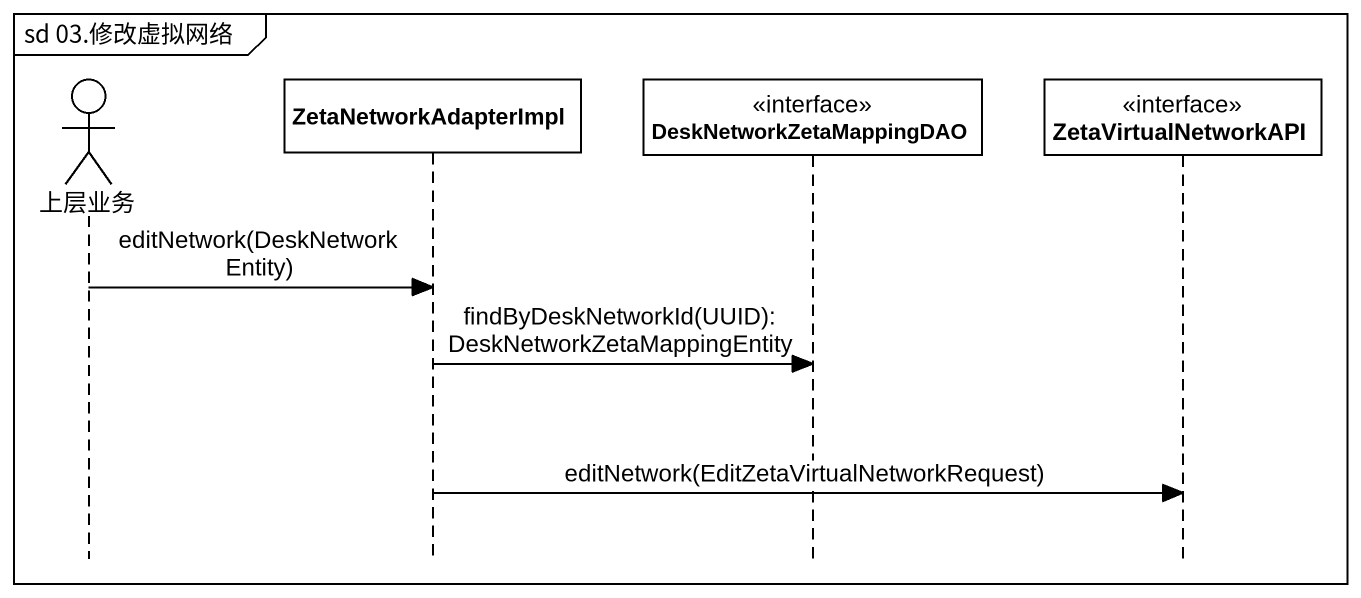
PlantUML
@startuml
mainframe sd 03.修改虚拟网络
hide footbox
actor 上层业务
participant ZetaNetworkAdapterImpl
participant DeskNetworkZetaMappingDAO <<interface>>
participant ZetaVirtualNetworkAPI <<interface>>

上层业务 -> ZetaNetworkAdapterImpl : editNetwork(DeskNetworkEntity)
ZetaNetworkAdapterImpl -> DeskNetworkZetaMappingDAO : findByDeskNetworkId(UUID): DeskNetworkZetaMappingEntity
ZetaNetworkAdapterImpl -> ZetaVirtualNetworkAPI : editNetwork(EditZetaVirtualNetworkRequest)
@enduml
